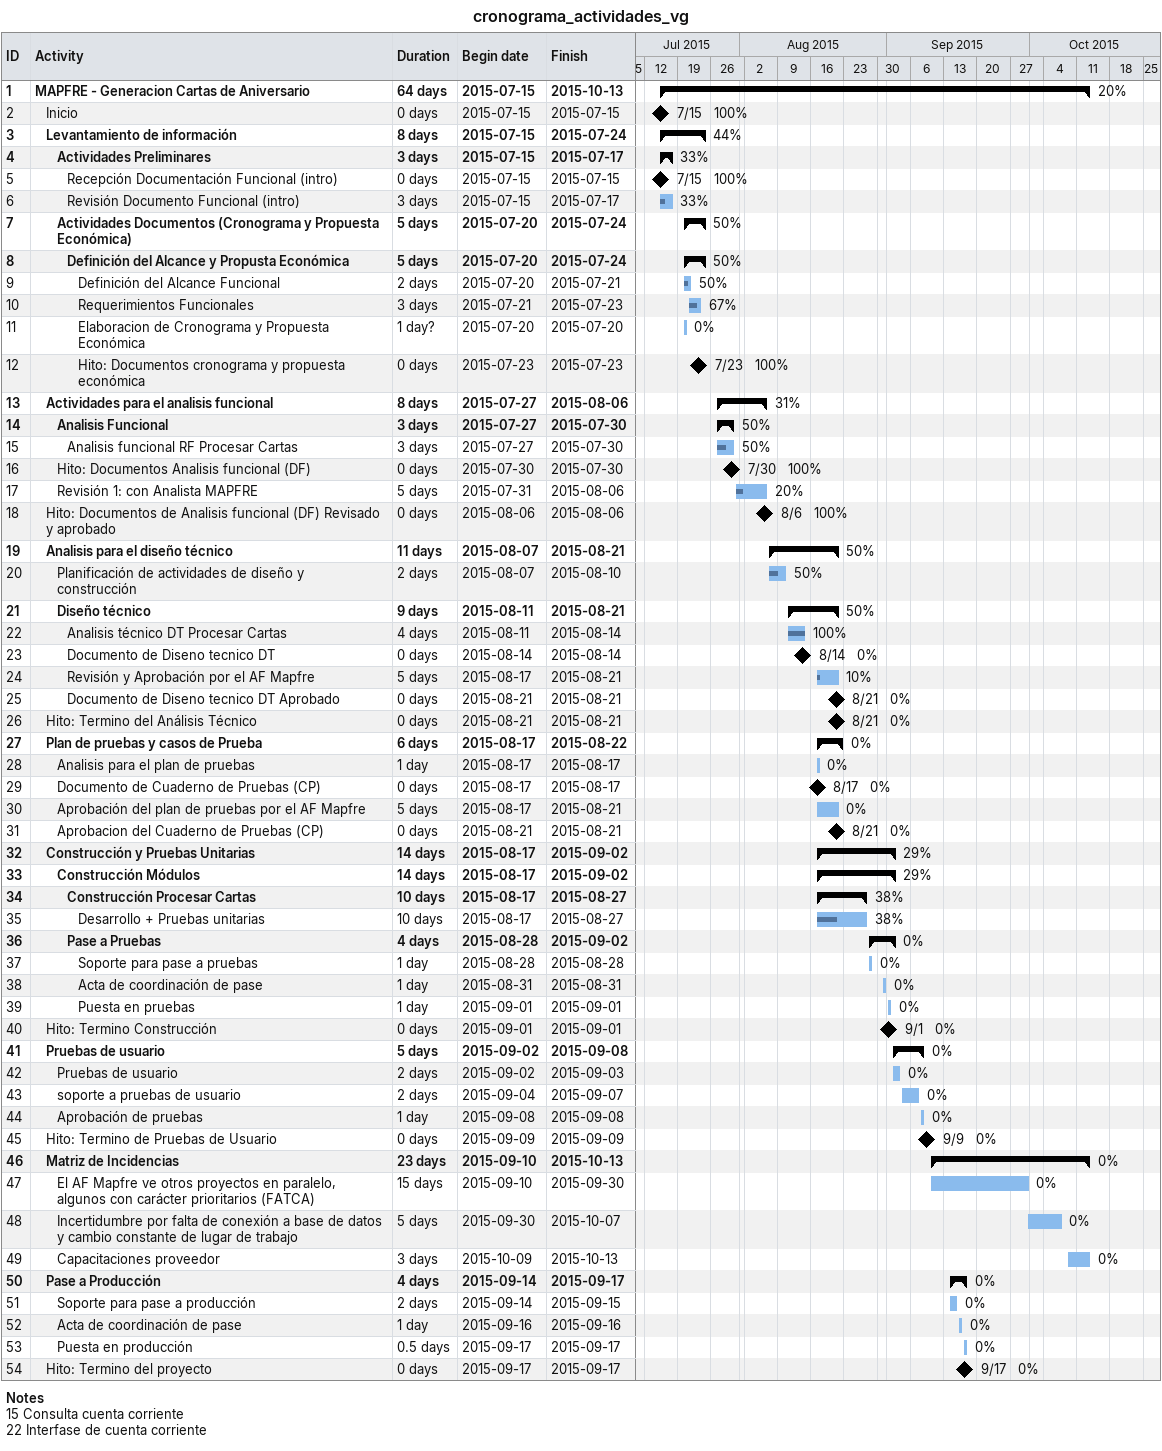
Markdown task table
cronograma_actividades_vg

| ID | Level | Task | Duration | Start | Finish | % complete |
|---|---|---|---|---|---|---|
| 1 | 1 | **MAPFRE - Generacion Cartas de Aniversario** | 64d | 2015-07-15 | 2015-10-13 | 20 |
| 2 | 2 | Inicio | 0d | 2015-07-15 | 2015-07-15 | 100 |
| 3 | 2 | **Levantamiento de información** | 8d | 2015-07-15 | 2015-07-24 | 44 |
| 4 | 3 | **Actividades Preliminares** | 3d | 2015-07-15 | 2015-07-17 | 33 |
| 5 | 4 | Recepción Documentación Funcional (intro) | 0d | 2015-07-15 | 2015-07-15 | 100 |
| 6 | 4 | Revisión Documento Funcional (intro) | 3d | 2015-07-15 | 2015-07-17 | 33 |
| 7 | 3 | **Actividades Documentos (Cronograma y Propuesta Económica)** | 5d | 2015-07-20 | 2015-07-24 | 50 |
| 8 | 4 | **Definición del Alcance y Propusta Económica** | 5d | 2015-07-20 | 2015-07-24 | 50 |
| 9 | 5 | Definición del Alcance Funcional | 2d | 2015-07-20 | 2015-07-21 | 50 |
| 10 | 5 | Requerimientos Funcionales | 3d | 2015-07-21 | 2015-07-23 | 67 |
| 11 | 5 | Elaboracion de Cronograma y Propuesta Económica | 1d? | 2015-07-20 | 2015-07-20 | 0 |
| 12 | 5 | Hito: Documentos cronograma y propuesta económica | 0d | 2015-07-23 | 2015-07-23 | 100 |
| 13 | 2 | **Actividades para el analisis funcional** | 8d | 2015-07-27 | 2015-08-06 | 31 |
| 14 | 3 | **Analisis Funcional** | 3d | 2015-07-27 | 2015-07-30 | 50 |
| 15 | 4 | Analisis funcional RF Procesar Cartas | 3d | 2015-07-27 | 2015-07-30 | 50 |
| 16 | 3 | Hito: Documentos Analisis funcional (DF) | 0d | 2015-07-30 | 2015-07-30 | 100 |
| 17 | 3 | Revisión 1: con Analista MAPFRE | 5d | 2015-07-31 | 2015-08-06 | 20 |
| 18 | 2 | Hito: Documentos de Analisis funcional (DF) Revisado y aprobado | 0d | 2015-08-06 | 2015-08-06 | 100 |
| 19 | 2 | **Analisis para el diseño técnico** | 11d | 2015-08-07 | 2015-08-21 | 50 |
| 20 | 3 | Planificación de actividades de diseño y construcción | 2d | 2015-08-07 | 2015-08-10 | 50 |
| 21 | 3 | **Diseño técnico** | 9d | 2015-08-11 | 2015-08-21 | 50 |
| 22 | 4 | Analisis técnico DT Procesar Cartas | 4d | 2015-08-11 | 2015-08-14 | 100 |
| 23 | 4 | Documento de Diseno tecnico DT | 0d | 2015-08-14 | 2015-08-14 | 0 |
| 24 | 4 | Revisión y Aprobación por el AF Mapfre | 5d | 2015-08-17 | 2015-08-21 | 10 |
| 25 | 4 | Documento de Diseno tecnico DT Aprobado | 0d | 2015-08-21 | 2015-08-21 | 0 |
| 26 | 2 | Hito: Termino del Análisis Técnico | 0d | 2015-08-21 | 2015-08-21 | 0 |
| 27 | 2 | **Plan de pruebas y casos de Prueba** | 6d | 2015-08-17 | 2015-08-22 | 0 |
| 28 | 3 | Analisis para el plan de pruebas | 1d | 2015-08-17 | 2015-08-17 | 0 |
| 29 | 3 | Documento de Cuaderno de Pruebas (CP) | 0d | 2015-08-17 | 2015-08-17 | 0 |
| 30 | 3 | Aprobación del plan de pruebas por el AF Mapfre | 5d | 2015-08-17 | 2015-08-21 | 0 |
| 31 | 3 | Aprobacion del Cuaderno de Pruebas (CP) | 0d | 2015-08-21 | 2015-08-21 | 0 |
| 32 | 2 | **Construcción y Pruebas Unitarias** | 14d | 2015-08-17 | 2015-09-02 | 29 |
| 33 | 3 | **Construcción Módulos** | 14d | 2015-08-17 | 2015-09-02 | 29 |
| 34 | 4 | **Construcción Procesar Cartas** | 10d | 2015-08-17 | 2015-08-27 | 38 |
| 35 | 5 | Desarrollo + Pruebas unitarias | 10d | 2015-08-17 | 2015-08-27 | 38 |
| 36 | 4 | **Pase a Pruebas** | 4d | 2015-08-28 | 2015-09-02 | 0 |
| 37 | 5 | Soporte para pase a pruebas | 1d | 2015-08-28 | 2015-08-28 | 0 |
| 38 | 5 | Acta de coordinación de pase | 1d | 2015-08-31 | 2015-08-31 | 0 |
| 39 | 5 | Puesta en pruebas | 1d | 2015-09-01 | 2015-09-01 | 0 |
| 40 | 2 | Hito: Termino Construcción | 0d | 2015-09-01 | 2015-09-01 | 0 |
| 41 | 2 | **Pruebas de usuario** | 5d | 2015-09-02 | 2015-09-08 | 0 |
| 42 | 3 | Pruebas de usuario | 2d | 2015-09-02 | 2015-09-03 | 0 |
| 43 | 3 | soporte a pruebas de usuario | 2d | 2015-09-04 | 2015-09-07 | 0 |
| 44 | 3 | Aprobación de pruebas | 1d | 2015-09-08 | 2015-09-08 | 0 |
| 45 | 2 | Hito: Termino de Pruebas de Usuario | 0d | 2015-09-09 | 2015-09-09 | 0 |
| 46 | 2 | **Matriz de Incidencias** | 23d | 2015-09-10 | 2015-10-13 | 0 |
| 47 | 3 | El AF Mapfre ve otros proyectos en paralelo, algunos con carácter prioritarios (FATCA) | 15d | 2015-09-10 | 2015-09-30 | 0 |
| 48 | 3 | Incertidumbre por falta de conexión a base de datos y cambio constante de lugar de trabajo | 5d | 2015-09-30 | 2015-10-07 | 0 |
| 49 | 3 | Capacitaciones proveedor | 3d | 2015-10-09 | 2015-10-13 | 0 |
| 50 | 2 | **Pase a Producción** | 4d | 2015-09-14 | 2015-09-17 | 0 |
| 51 | 3 | Soporte para pase a producción | 2d | 2015-09-14 | 2015-09-15 | 0 |
| 52 | 3 | Acta de coordinación de pase | 1d | 2015-09-16 | 2015-09-16 | 0 |
| 53 | 3 | Puesta en producción | 0.5d | 2015-09-17 | 2015-09-17 | 0 |
| 54 | 2 | Hito: Termino del proyecto | 0d | 2015-09-17 | 2015-09-17 | 0 |

Notes
- 15: Consulta cuenta corriente
- 22: Interfase de cuenta corriente
